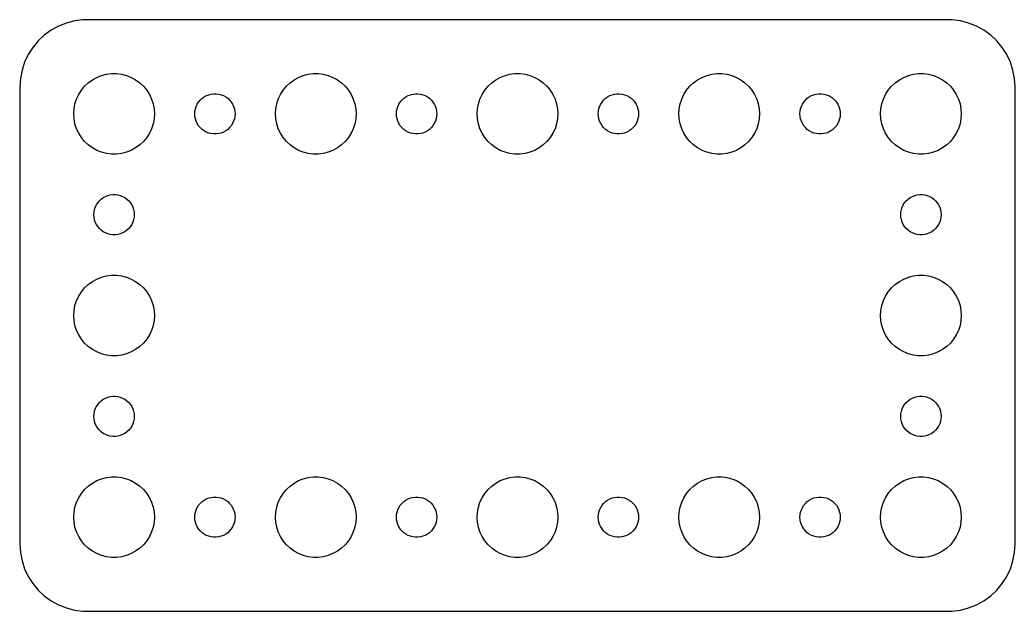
# Model space of a CAD drawing. Header units: metres. Extents: x -37 to 37, y 86 to 184.
# Drawn here: x -37 to 37, y 140 to 184 of the extents above; entities that cross this region are included whole.
import ezdxf

# ---------------------------------------------------------------- set-up
doc = ezdxf.new("R2010")
doc.units = ezdxf.units.M

msp = doc.modelspace()

# ---------------------------------------------------------------- linework, layer by layer
for p, q in [((-34.1289, 183.524), (-34.6791, 183.222)), ((-33.5451, 183.755), (-34.1289, 183.524)), ((-32.9369, 183.911), (-33.5451, 183.755)), ((-32.3139, 183.99), (-32.9369, 183.911)), ((32.3139, 183.99), (-32.3139, 183.99)), ((32.9369, 183.911), (32.3139, 183.99)), ((33.5451, 183.755), (32.9369, 183.911)), ((34.1289, 183.524), (33.5451, 183.755)), ((34.6791, 183.222), (34.1289, 183.524)), ((-35.1871, 182.853), (-35.6448, 182.423)), ((-34.6791, 183.222), (-35.1871, 182.853)), ((35.1871, 182.853), (34.6791, 183.222)), ((35.6448, 182.423), (35.1871, 182.853)), ((-35.6448, 182.423), (-36.0451, 181.939)), ((36.0451, 181.939), (35.6448, 182.423)), ((-36.3815, 181.409), (-36.6489, 180.841)), ((-36.0451, 181.939), (-36.3815, 181.409)), ((36.3815, 181.409), (36.0451, 181.939)), ((36.6489, 180.841), (36.3815, 181.409)), ((-36.6489, 180.841), (-36.8429, 180.243)), ((36.8429, 180.243), (36.6489, 180.841)), ((-36.8429, 180.243), (-36.9606, 179.627)), ((-31.2773, 179.714), (-30.927, 179.853)), ((-30.927, 179.853), (-30.5621, 179.947)), ((-30.5621, 179.947), (-30.1884, 179.994)), ((-30.1884, 179.994), (-29.8116, 179.994)), ((-29.8116, 179.994), (-29.4379, 179.947)), ((-29.4379, 179.947), (-29.0729, 179.853)), ((-29.0729, 179.853), (-28.7227, 179.714)), ((-16.2773, 179.714), (-15.927, 179.853)), ((-15.927, 179.853), (-15.5621, 179.947)), ((-15.5621, 179.947), (-15.1884, 179.994)), ((-15.1884, 179.994), (-14.8116, 179.994)), ((-14.8116, 179.994), (-14.4379, 179.947)), ((-14.4379, 179.947), (-14.0729, 179.853)), ((-14.0729, 179.853), (-13.7227, 179.714)), ((-1.27733, 179.714), (-0.92705, 179.853)), ((-0.92705, 179.853), (-0.56213, 179.947)), ((-0.56213, 179.947), (-0.18837, 179.994)), ((-0.18837, 179.994), (0.18837, 179.994)), ((0.18837, 179.994), (0.56213, 179.947)), ((0.56213, 179.947), (0.92705, 179.853)), ((0.92705, 179.853), (1.27733, 179.714)), ((13.7227, 179.714), (14.0729, 179.853)), ((14.0729, 179.853), (14.4379, 179.947)), ((14.4379, 179.947), (14.8116, 179.994)), ((14.8116, 179.994), (15.1884, 179.994)), ((15.1884, 179.994), (15.5621, 179.947)), ((15.5621, 179.947), (15.927, 179.853)), ((15.927, 179.853), (16.2773, 179.714)), ((28.7227, 179.714), (29.0729, 179.853)), ((29.0729, 179.853), (29.4379, 179.947)), ((29.4379, 179.947), (29.8116, 179.994)), ((29.8116, 179.994), (30.1884, 179.994)), ((30.1884, 179.994), (30.5621, 179.947)), ((30.5621, 179.947), (30.927, 179.853)), ((30.927, 179.853), (31.2773, 179.714)), ((36.9606, 179.627), (36.8429, 180.243)), ((-36.9606, 179.627), (-37, 179)), ((-32.1869, 179.054), (-31.9123, 179.312)), ((-31.9123, 179.312), (-31.6075, 179.533)), ((-31.6075, 179.533), (-31.2773, 179.714)), ((-28.7227, 179.714), (-28.3925, 179.533)), ((-28.3925, 179.533), (-28.0877, 179.312)), ((-28.0877, 179.312), (-27.8131, 179.054)), ((-17.1869, 179.054), (-16.9123, 179.312)), ((-16.9123, 179.312), (-16.6075, 179.533)), ((-16.6075, 179.533), (-16.2773, 179.714)), ((-13.7227, 179.714), (-13.3925, 179.533)), ((-13.3925, 179.533), (-13.0877, 179.312)), ((-13.0877, 179.312), (-12.8131, 179.054)), ((-2.1869, 179.054), (-1.91226, 179.312)), ((-1.91226, 179.312), (-1.60747, 179.533)), ((-1.60747, 179.533), (-1.27733, 179.714)), ((1.27733, 179.714), (1.60747, 179.533)), ((1.60747, 179.533), (1.91226, 179.312)), ((1.91226, 179.312), (2.1869, 179.054)), ((12.8131, 179.054), (13.0877, 179.312)), ((13.0877, 179.312), (13.3925, 179.533)), ((13.3925, 179.533), (13.7227, 179.714)), ((16.2773, 179.714), (16.6075, 179.533)), ((16.6075, 179.533), (16.9123, 179.312)), ((16.9123, 179.312), (17.1869, 179.054)), ((27.8131, 179.054), (28.0877, 179.312)), ((28.0877, 179.312), (28.3925, 179.533)), ((28.3925, 179.533), (28.7227, 179.714)), ((31.2773, 179.714), (31.6075, 179.533)), ((31.6075, 179.533), (31.9123, 179.312)), ((31.9123, 179.312), (32.1869, 179.054)), ((37, 179), (36.9606, 179.627)), ((-37, 179), (-37, 145)), ((-32.7893, 178.104), (-32.6289, 178.445)), ((-32.6289, 178.445), (-32.427, 178.763)), ((-32.427, 178.763), (-32.1869, 179.054)), ((-27.8131, 179.054), (-27.5729, 178.763)), ((-27.5729, 178.763), (-27.3711, 178.445)), ((-27.3711, 178.445), (-27.2107, 178.104)), ((-23.3037, 178.266), (-23.1387, 178.357)), ((-23.1387, 178.357), (-22.9635, 178.427)), ((-22.9635, 178.427), (-22.7811, 178.473)), ((-22.7811, 178.473), (-22.5942, 178.497)), ((-22.5942, 178.497), (-22.4058, 178.497)), ((-22.4058, 178.497), (-22.2189, 178.473)), ((-22.2189, 178.473), (-22.0365, 178.427)), ((-22.0365, 178.427), (-21.8613, 178.357)), ((-21.8613, 178.357), (-21.6963, 178.266)), ((-17.7893, 178.104), (-17.6289, 178.445)), ((-17.6289, 178.445), (-17.427, 178.763)), ((-17.427, 178.763), (-17.1869, 179.054)), ((-12.8131, 179.054), (-12.5729, 178.763)), ((-12.5729, 178.763), (-12.3711, 178.445)), ((-12.3711, 178.445), (-12.2107, 178.104)), ((-8.30373, 178.266), (-8.13866, 178.357)), ((-8.13866, 178.357), (-7.96352, 178.427)), ((-7.96352, 178.427), (-7.78107, 178.473)), ((-7.78107, 178.473), (-7.59418, 178.497)), ((-7.59418, 178.497), (-7.40581, 178.497)), ((-7.40581, 178.497), (-7.21892, 178.473)), ((-7.21892, 178.473), (-7.03647, 178.427)), ((-7.03647, 178.427), (-6.86133, 178.357)), ((-6.86133, 178.357), (-6.69626, 178.266)), ((-2.78932, 178.104), (-2.62891, 178.445)), ((-2.62891, 178.445), (-2.42705, 178.763)), ((-2.42705, 178.763), (-2.1869, 179.054)), ((2.1869, 179.054), (2.42705, 178.763)), ((2.42705, 178.763), (2.62891, 178.445)), ((2.62891, 178.445), (2.78932, 178.104)), ((6.69626, 178.266), (6.86133, 178.357)), ((6.86133, 178.357), (7.03647, 178.427)), ((7.03647, 178.427), (7.21892, 178.473)), ((7.21892, 178.473), (7.40581, 178.497)), ((7.40581, 178.497), (7.59418, 178.497)), ((7.59418, 178.497), (7.78107, 178.473)), ((7.78107, 178.473), (7.96352, 178.427)), ((7.96352, 178.427), (8.13866, 178.357)), ((8.13866, 178.357), (8.30373, 178.266)), ((12.2107, 178.104), (12.3711, 178.445)), ((12.3711, 178.445), (12.5729, 178.763)), ((12.5729, 178.763), (12.8131, 179.054)), ((17.1869, 179.054), (17.427, 178.763)), ((17.427, 178.763), (17.6289, 178.445)), ((17.6289, 178.445), (17.7893, 178.104)), ((21.6963, 178.266), (21.8613, 178.357)), ((21.8613, 178.357), (22.0365, 178.427)), ((22.0365, 178.427), (22.2189, 178.473)), ((22.2189, 178.473), (22.4058, 178.497)), ((22.4058, 178.497), (22.5942, 178.497)), ((22.5942, 178.497), (22.7811, 178.473)), ((22.7811, 178.473), (22.9635, 178.427)), ((22.9635, 178.427), (23.1387, 178.357)), ((23.1387, 178.357), (23.3037, 178.266)), ((27.2107, 178.104), (27.3711, 178.445)), ((27.3711, 178.445), (27.5729, 178.763)), ((27.5729, 178.763), (27.8131, 179.054)), ((32.1869, 179.054), (32.427, 178.763)), ((32.427, 178.763), (32.6289, 178.445)), ((32.6289, 178.445), (32.7893, 178.104)), ((37, 145), (37, 179)), ((-32.9763, 177.376), (-32.9057, 177.746)), ((-32.9057, 177.746), (-32.7893, 178.104)), ((-27.2107, 178.104), (-27.0942, 177.746)), ((-27.0942, 177.746), (-27.0237, 177.376)), ((-23.8947, 177.552), (-23.8145, 177.723)), ((-23.8145, 177.723), (-23.7135, 177.882)), ((-23.7135, 177.882), (-23.5934, 178.027)), ((-23.5934, 178.027), (-23.4561, 178.156)), ((-23.4561, 178.156), (-23.3037, 178.266)), ((-21.6963, 178.266), (-21.5439, 178.156)), ((-21.5439, 178.156), (-21.4065, 178.027)), ((-21.4065, 178.027), (-21.2865, 177.882)), ((-21.2865, 177.882), (-21.1855, 177.723)), ((-21.1855, 177.723), (-21.1053, 177.552)), ((-17.9763, 177.376), (-17.9057, 177.746)), ((-17.9057, 177.746), (-17.7893, 178.104)), ((-12.2107, 178.104), (-12.0942, 177.746)), ((-12.0942, 177.746), (-12.0237, 177.376)), ((-8.89465, 177.552), (-8.81445, 177.723)), ((-8.81445, 177.723), (-8.71352, 177.882)), ((-8.71352, 177.882), (-8.59344, 178.027)), ((-8.59344, 178.027), (-8.45613, 178.156)), ((-8.45613, 178.156), (-8.30373, 178.266)), ((-6.69626, 178.266), (-6.54385, 178.156)), ((-6.54385, 178.156), (-6.40654, 178.027)), ((-6.40654, 178.027), (-6.28647, 177.882)), ((-6.28647, 177.882), (-6.18553, 177.723)), ((-6.18553, 177.723), (-6.10533, 177.552)), ((-2.97633, 177.376), (-2.90575, 177.746)), ((-2.90575, 177.746), (-2.78932, 178.104)), ((2.78932, 178.104), (2.90575, 177.746)), ((2.90575, 177.746), (2.97633, 177.376)), ((6.10533, 177.552), (6.18553, 177.723)), ((6.18553, 177.723), (6.28647, 177.882)), ((6.28647, 177.882), (6.40654, 178.027)), ((6.40654, 178.027), (6.54385, 178.156)), ((6.54385, 178.156), (6.69626, 178.266)), ((8.30373, 178.266), (8.45613, 178.156)), ((8.45613, 178.156), (8.59344, 178.027)), ((8.59344, 178.027), (8.71352, 177.882)), ((8.71352, 177.882), (8.81445, 177.723)), ((8.81445, 177.723), (8.89465, 177.552)), ((12.0237, 177.376), (12.0942, 177.746)), ((12.0942, 177.746), (12.2107, 178.104)), ((17.7893, 178.104), (17.9057, 177.746)), ((17.9057, 177.746), (17.9763, 177.376)), ((21.1053, 177.552), (21.1855, 177.723)), ((21.1855, 177.723), (21.2865, 177.882)), ((21.2865, 177.882), (21.4065, 178.027)), ((21.4065, 178.027), (21.5439, 178.156)), ((21.5439, 178.156), (21.6963, 178.266)), ((23.3037, 178.266), (23.4561, 178.156)), ((23.4561, 178.156), (23.5934, 178.027)), ((23.5934, 178.027), (23.7135, 177.882)), ((23.7135, 177.882), (23.8145, 177.723)), ((23.8145, 177.723), (23.8947, 177.552)), ((27.0237, 177.376), (27.0942, 177.746)), ((27.0942, 177.746), (27.2107, 178.104)), ((32.7893, 178.104), (32.9057, 177.746)), ((32.9057, 177.746), (32.9763, 177.376)), ((-33, 177), (-32.9763, 177.376)), ((-32.9763, 176.624), (-33, 177)), ((-27.0237, 177.376), (-27, 177)), ((-27, 177), (-27.0237, 176.624)), ((-24, 177), (-23.9882, 177.188)), ((-23.9882, 176.812), (-24, 177)), ((-23.9882, 177.188), (-23.9529, 177.373)), ((-23.9529, 177.373), (-23.8947, 177.552)), ((-21.1053, 177.552), (-21.0471, 177.373)), ((-21.0471, 177.373), (-21.0118, 177.188)), ((-21.0118, 177.188), (-21, 177)), ((-21, 177), (-21.0118, 176.812)), ((-18, 177), (-17.9763, 177.376)), ((-17.9763, 176.624), (-18, 177)), ((-12.0237, 177.376), (-12, 177)), ((-12, 177), (-12.0237, 176.624)), ((-9, 177), (-8.98816, 177.188)), ((-8.98816, 176.812), (-9, 177)), ((-8.98816, 177.188), (-8.95287, 177.373)), ((-8.95287, 177.373), (-8.89465, 177.552)), ((-6.10533, 177.552), (-6.04712, 177.373)), ((-6.04712, 177.373), (-6.01183, 177.188)), ((-6.01183, 177.188), (-6, 177)), ((-6, 177), (-6.01183, 176.812)), ((-3, 177), (-2.97633, 177.376)), ((-2.97633, 176.624), (-3, 177)), ((2.97633, 177.376), (3, 177)), ((3, 177), (2.97633, 176.624)), ((6, 177), (6.01183, 177.188)), ((6.01183, 176.812), (6, 177)), ((6.01183, 177.188), (6.04712, 177.373)), ((6.04712, 177.373), (6.10533, 177.552)), ((8.89465, 177.552), (8.95287, 177.373)), ((8.95287, 177.373), (8.98816, 177.188)), ((8.98816, 177.188), (9, 177)), ((9, 177), (8.98816, 176.812)), ((12, 177), (12.0237, 177.376)), ((12.0237, 176.624), (12, 177)), ((17.9763, 177.376), (18, 177)), ((18, 177), (17.9763, 176.624)), ((21, 177), (21.0118, 177.188)), ((21.0118, 176.812), (21, 177)), ((21.0118, 177.188), (21.0471, 177.373)), ((21.0471, 177.373), (21.1053, 177.552)), ((23.8947, 177.552), (23.9529, 177.373)), ((23.9529, 177.373), (23.9882, 177.188)), ((23.9882, 177.188), (24, 177)), ((24, 177), (23.9882, 176.812)), ((27, 177), (27.0237, 177.376)), ((27.0237, 176.624), (27, 177)), ((32.9763, 177.376), (33, 177)), ((33, 177), (32.9763, 176.624)), ((-32.9057, 176.254), (-32.9763, 176.624)), ((-32.7893, 175.896), (-32.9057, 176.254)), ((-27.0942, 176.254), (-27.2107, 175.896)), ((-27.0237, 176.624), (-27.0942, 176.254)), ((-23.9529, 176.627), (-23.9882, 176.812)), ((-23.8947, 176.448), (-23.9529, 176.627)), ((-23.8145, 176.277), (-23.8947, 176.448)), ((-23.7135, 176.118), (-23.8145, 176.277)), ((-21.1855, 176.277), (-21.2865, 176.118)), ((-21.1053, 176.448), (-21.1855, 176.277)), ((-21.0471, 176.627), (-21.1053, 176.448)), ((-21.0118, 176.812), (-21.0471, 176.627)), ((-17.9057, 176.254), (-17.9763, 176.624)), ((-17.7893, 175.896), (-17.9057, 176.254)), ((-12.0942, 176.254), (-12.2107, 175.896)), ((-12.0237, 176.624), (-12.0942, 176.254)), ((-8.95287, 176.627), (-8.98816, 176.812)), ((-8.89465, 176.448), (-8.95287, 176.627)), ((-8.81445, 176.277), (-8.89465, 176.448)), ((-8.71352, 176.118), (-8.81445, 176.277)), ((-6.18553, 176.277), (-6.28647, 176.118)), ((-6.10533, 176.448), (-6.18553, 176.277)), ((-6.04712, 176.627), (-6.10533, 176.448)), ((-6.01183, 176.812), (-6.04712, 176.627)), ((-2.90575, 176.254), (-2.97633, 176.624)), ((-2.78932, 175.896), (-2.90575, 176.254)), ((2.90575, 176.254), (2.78932, 175.896)), ((2.97633, 176.624), (2.90575, 176.254)), ((6.04712, 176.627), (6.01183, 176.812)), ((6.10533, 176.448), (6.04712, 176.627)), ((6.18553, 176.277), (6.10533, 176.448)), ((6.28647, 176.118), (6.18553, 176.277)), ((8.81445, 176.277), (8.71352, 176.118)), ((8.89465, 176.448), (8.81445, 176.277)), ((8.95287, 176.627), (8.89465, 176.448)), ((8.98816, 176.812), (8.95287, 176.627)), ((12.0942, 176.254), (12.0237, 176.624)), ((12.2107, 175.896), (12.0942, 176.254)), ((17.9057, 176.254), (17.7893, 175.896)), ((17.9763, 176.624), (17.9057, 176.254)), ((21.0471, 176.627), (21.0118, 176.812)), ((21.1053, 176.448), (21.0471, 176.627)), ((21.1855, 176.277), (21.1053, 176.448)), ((21.2865, 176.118), (21.1855, 176.277)), ((23.8145, 176.277), (23.7135, 176.118)), ((23.8947, 176.448), (23.8145, 176.277)), ((23.9529, 176.627), (23.8947, 176.448)), ((23.9882, 176.812), (23.9529, 176.627)), ((27.0942, 176.254), (27.0237, 176.624)), ((27.2107, 175.896), (27.0942, 176.254)), ((32.9057, 176.254), (32.7893, 175.896)), ((32.9763, 176.624), (32.9057, 176.254)), ((-32.6289, 175.555), (-32.7893, 175.896)), ((-32.427, 175.237), (-32.6289, 175.555)), ((-27.3711, 175.555), (-27.5729, 175.237)), ((-27.2107, 175.896), (-27.3711, 175.555)), ((-23.5934, 175.973), (-23.7135, 176.118)), ((-23.4561, 175.844), (-23.5934, 175.973)), ((-23.3037, 175.734), (-23.4561, 175.844)), ((-23.1387, 175.643), (-23.3037, 175.734)), ((-22.9635, 175.573), (-23.1387, 175.643)), ((-22.7811, 175.527), (-22.9635, 175.573)), ((-22.5942, 175.503), (-22.7811, 175.527)), ((-22.4058, 175.503), (-22.5942, 175.503)), ((-22.2189, 175.527), (-22.4058, 175.503)), ((-22.0365, 175.573), (-22.2189, 175.527)), ((-21.8613, 175.643), (-22.0365, 175.573)), ((-21.6963, 175.734), (-21.8613, 175.643)), ((-21.5439, 175.844), (-21.6963, 175.734)), ((-21.4065, 175.973), (-21.5439, 175.844)), ((-21.2865, 176.118), (-21.4065, 175.973)), ((-17.6289, 175.555), (-17.7893, 175.896)), ((-17.427, 175.237), (-17.6289, 175.555)), ((-12.3711, 175.555), (-12.5729, 175.237)), ((-12.2107, 175.896), (-12.3711, 175.555)), ((-8.59344, 175.973), (-8.71352, 176.118)), ((-8.45613, 175.844), (-8.59344, 175.973)), ((-8.30373, 175.734), (-8.45613, 175.844)), ((-8.13866, 175.643), (-8.30373, 175.734)), ((-7.96352, 175.573), (-8.13866, 175.643)), ((-7.78107, 175.527), (-7.96352, 175.573)), ((-7.59418, 175.503), (-7.78107, 175.527)), ((-7.40581, 175.503), (-7.59418, 175.503)), ((-7.21892, 175.527), (-7.40581, 175.503)), ((-7.03647, 175.573), (-7.21892, 175.527)), ((-6.86133, 175.643), (-7.03647, 175.573)), ((-6.69626, 175.734), (-6.86133, 175.643)), ((-6.54385, 175.844), (-6.69626, 175.734)), ((-6.40654, 175.973), (-6.54385, 175.844)), ((-6.28647, 176.118), (-6.40654, 175.973)), ((-2.62891, 175.555), (-2.78932, 175.896)), ((-2.42705, 175.237), (-2.62891, 175.555)), ((2.62891, 175.555), (2.42705, 175.237)), ((2.78932, 175.896), (2.62891, 175.555)), ((6.40654, 175.973), (6.28647, 176.118)), ((6.54385, 175.844), (6.40654, 175.973)), ((6.69626, 175.734), (6.54385, 175.844)), ((6.86133, 175.643), (6.69626, 175.734)), ((7.03647, 175.573), (6.86133, 175.643)), ((7.21892, 175.527), (7.03647, 175.573)), ((7.40581, 175.503), (7.21892, 175.527)), ((7.59418, 175.503), (7.40581, 175.503)), ((7.78107, 175.527), (7.59418, 175.503)), ((7.96352, 175.573), (7.78107, 175.527)), ((8.13866, 175.643), (7.96352, 175.573)), ((8.30373, 175.734), (8.13866, 175.643)), ((8.45613, 175.844), (8.30373, 175.734)), ((8.59344, 175.973), (8.45613, 175.844)), ((8.71352, 176.118), (8.59344, 175.973)), ((12.3711, 175.555), (12.2107, 175.896)), ((12.5729, 175.237), (12.3711, 175.555)), ((17.6289, 175.555), (17.427, 175.237)), ((17.7893, 175.896), (17.6289, 175.555)), ((21.4065, 175.973), (21.2865, 176.118)), ((21.5439, 175.844), (21.4065, 175.973)), ((21.6963, 175.734), (21.5439, 175.844)), ((21.8613, 175.643), (21.6963, 175.734)), ((22.0365, 175.573), (21.8613, 175.643)), ((22.2189, 175.527), (22.0365, 175.573)), ((22.4058, 175.503), (22.2189, 175.527)), ((22.5942, 175.503), (22.4058, 175.503)), ((22.7811, 175.527), (22.5942, 175.503)), ((22.9635, 175.573), (22.7811, 175.527)), ((23.1387, 175.643), (22.9635, 175.573)), ((23.3037, 175.734), (23.1387, 175.643)), ((23.4561, 175.844), (23.3037, 175.734)), ((23.5934, 175.973), (23.4561, 175.844)), ((23.7135, 176.118), (23.5934, 175.973)), ((27.3711, 175.555), (27.2107, 175.896)), ((27.5729, 175.237), (27.3711, 175.555)), ((32.6289, 175.555), (32.427, 175.237)), ((32.7893, 175.896), (32.6289, 175.555)), ((-32.1869, 174.946), (-32.427, 175.237)), ((-31.9123, 174.688), (-32.1869, 174.946)), ((-31.6075, 174.467), (-31.9123, 174.688)), ((-28.0877, 174.688), (-28.3925, 174.467)), ((-27.8131, 174.946), (-28.0877, 174.688)), ((-27.5729, 175.237), (-27.8131, 174.946)), ((-17.1869, 174.946), (-17.427, 175.237)), ((-16.9123, 174.688), (-17.1869, 174.946)), ((-16.6075, 174.467), (-16.9123, 174.688)), ((-13.0877, 174.688), (-13.3925, 174.467)), ((-12.8131, 174.946), (-13.0877, 174.688)), ((-12.5729, 175.237), (-12.8131, 174.946)), ((-2.1869, 174.946), (-2.42705, 175.237)), ((-1.91226, 174.688), (-2.1869, 174.946)), ((-1.60747, 174.467), (-1.91226, 174.688)), ((1.91226, 174.688), (1.60747, 174.467)), ((2.1869, 174.946), (1.91226, 174.688)), ((2.42705, 175.237), (2.1869, 174.946)), ((12.8131, 174.946), (12.5729, 175.237)), ((13.0877, 174.688), (12.8131, 174.946)), ((13.3925, 174.467), (13.0877, 174.688)), ((16.9123, 174.688), (16.6075, 174.467)), ((17.1869, 174.946), (16.9123, 174.688)), ((17.427, 175.237), (17.1869, 174.946)), ((27.8131, 174.946), (27.5729, 175.237)), ((28.0877, 174.688), (27.8131, 174.946)), ((28.3925, 174.467), (28.0877, 174.688)), ((31.9123, 174.688), (31.6075, 174.467)), ((32.1869, 174.946), (31.9123, 174.688)), ((32.427, 175.237), (32.1869, 174.946)), ((-31.2773, 174.286), (-31.6075, 174.467)), ((-30.927, 174.147), (-31.2773, 174.286)), ((-30.5621, 174.053), (-30.927, 174.147)), ((-30.1884, 174.006), (-30.5621, 174.053)), ((-29.8116, 174.006), (-30.1884, 174.006)), ((-29.4379, 174.053), (-29.8116, 174.006)), ((-29.0729, 174.147), (-29.4379, 174.053)), ((-28.7227, 174.286), (-29.0729, 174.147)), ((-28.3925, 174.467), (-28.7227, 174.286)), ((-16.2773, 174.286), (-16.6075, 174.467)), ((-15.927, 174.147), (-16.2773, 174.286)), ((-15.5621, 174.053), (-15.927, 174.147)), ((-15.1884, 174.006), (-15.5621, 174.053)), ((-14.8116, 174.006), (-15.1884, 174.006)), ((-14.4379, 174.053), (-14.8116, 174.006)), ((-14.0729, 174.147), (-14.4379, 174.053)), ((-13.7227, 174.286), (-14.0729, 174.147)), ((-13.3925, 174.467), (-13.7227, 174.286)), ((-1.27733, 174.286), (-1.60747, 174.467)), ((-0.92705, 174.147), (-1.27733, 174.286)), ((-0.56213, 174.053), (-0.92705, 174.147)), ((-0.18837, 174.006), (-0.56213, 174.053)), ((0.18837, 174.006), (-0.18837, 174.006)), ((0.56213, 174.053), (0.18837, 174.006)), ((0.92705, 174.147), (0.56213, 174.053)), ((1.27733, 174.286), (0.92705, 174.147)), ((1.60747, 174.467), (1.27733, 174.286)), ((13.7227, 174.286), (13.3925, 174.467)), ((14.0729, 174.147), (13.7227, 174.286)), ((14.4379, 174.053), (14.0729, 174.147)), ((14.8116, 174.006), (14.4379, 174.053)), ((15.1884, 174.006), (14.8116, 174.006)), ((15.5621, 174.053), (15.1884, 174.006)), ((15.927, 174.147), (15.5621, 174.053)), ((16.2773, 174.286), (15.927, 174.147)), ((16.6075, 174.467), (16.2773, 174.286)), ((28.7227, 174.286), (28.3925, 174.467)), ((29.0729, 174.147), (28.7227, 174.286)), ((29.4379, 174.053), (29.0729, 174.147)), ((29.8116, 174.006), (29.4379, 174.053)), ((30.1884, 174.006), (29.8116, 174.006)), ((30.5621, 174.053), (30.1884, 174.006)), ((30.927, 174.147), (30.5621, 174.053)), ((31.2773, 174.286), (30.927, 174.147)), ((31.6075, 174.467), (31.2773, 174.286)), ((-30.4635, 170.927), (-30.2811, 170.973)), ((-30.2811, 170.973), (-30.0942, 170.997)), ((-30.0942, 170.997), (-29.9058, 170.997)), ((-29.9058, 170.997), (-29.7189, 170.973)), ((-29.7189, 170.973), (-29.5365, 170.927)), ((29.5365, 170.927), (29.7189, 170.973)), ((29.7189, 170.973), (29.9058, 170.997)), ((29.9058, 170.997), (30.0942, 170.997)), ((30.0942, 170.997), (30.2811, 170.973)), ((30.2811, 170.973), (30.4635, 170.927)), ((-31.3947, 170.052), (-31.3145, 170.223)), ((-31.3145, 170.223), (-31.2135, 170.382)), ((-31.2135, 170.382), (-31.0934, 170.527)), ((-31.0934, 170.527), (-30.9561, 170.656)), ((-30.9561, 170.656), (-30.8037, 170.766)), ((-30.8037, 170.766), (-30.6387, 170.857)), ((-30.6387, 170.857), (-30.4635, 170.927)), ((-29.5365, 170.927), (-29.3613, 170.857)), ((-29.3613, 170.857), (-29.1963, 170.766)), ((-29.1963, 170.766), (-29.0439, 170.656)), ((-29.0439, 170.656), (-28.9065, 170.527)), ((-28.9065, 170.527), (-28.7865, 170.382)), ((-28.7865, 170.382), (-28.6855, 170.223)), ((-28.6855, 170.223), (-28.6053, 170.052)), ((28.6053, 170.052), (28.6855, 170.223)), ((28.6855, 170.223), (28.7865, 170.382)), ((28.7865, 170.382), (28.9065, 170.527)), ((28.9065, 170.527), (29.0439, 170.656)), ((29.0439, 170.656), (29.1963, 170.766)), ((29.1963, 170.766), (29.3613, 170.857)), ((29.3613, 170.857), (29.5365, 170.927)), ((30.4635, 170.927), (30.6387, 170.857)), ((30.6387, 170.857), (30.8037, 170.766)), ((30.8037, 170.766), (30.9561, 170.656)), ((30.9561, 170.656), (31.0934, 170.527)), ((31.0934, 170.527), (31.2135, 170.382)), ((31.2135, 170.382), (31.3145, 170.223)), ((31.3145, 170.223), (31.3947, 170.052)), ((-31.5, 169.5), (-31.4882, 169.688)), ((-31.4882, 169.312), (-31.5, 169.5)), ((-31.4882, 169.688), (-31.4529, 169.873)), ((-31.4529, 169.873), (-31.3947, 170.052)), ((-28.6053, 170.052), (-28.5471, 169.873)), ((-28.5471, 169.873), (-28.5118, 169.688)), ((-28.5118, 169.688), (-28.5, 169.5)), ((-28.5, 169.5), (-28.5118, 169.312)), ((28.5, 169.5), (28.5118, 169.688)), ((28.5118, 169.312), (28.5, 169.5)), ((28.5118, 169.688), (28.5471, 169.873)), ((28.5471, 169.873), (28.6053, 170.052)), ((31.3947, 170.052), (31.4529, 169.873)), ((31.4529, 169.873), (31.4882, 169.688)), ((31.4882, 169.688), (31.5, 169.5)), ((31.5, 169.5), (31.4882, 169.312)), ((-31.4529, 169.127), (-31.4882, 169.312)), ((-31.3947, 168.948), (-31.4529, 169.127)), ((-31.3145, 168.777), (-31.3947, 168.948)), ((-31.2135, 168.618), (-31.3145, 168.777)), ((-28.6855, 168.777), (-28.7865, 168.618)), ((-28.6053, 168.948), (-28.6855, 168.777)), ((-28.5471, 169.127), (-28.6053, 168.948)), ((-28.5118, 169.312), (-28.5471, 169.127)), ((28.5471, 169.127), (28.5118, 169.312)), ((28.6053, 168.948), (28.5471, 169.127)), ((28.6855, 168.777), (28.6053, 168.948)), ((28.7865, 168.618), (28.6855, 168.777)), ((31.3145, 168.777), (31.2135, 168.618)), ((31.3947, 168.948), (31.3145, 168.777)), ((31.4529, 169.127), (31.3947, 168.948)), ((31.4882, 169.312), (31.4529, 169.127)), ((-31.0934, 168.473), (-31.2135, 168.618)), ((-30.9561, 168.344), (-31.0934, 168.473)), ((-30.8037, 168.234), (-30.9561, 168.344)), ((-30.6387, 168.143), (-30.8037, 168.234)), ((-30.4635, 168.073), (-30.6387, 168.143)), ((-30.2811, 168.027), (-30.4635, 168.073)), ((-30.0942, 168.003), (-30.2811, 168.027)), ((-29.9058, 168.003), (-30.0942, 168.003)), ((-29.7189, 168.027), (-29.9058, 168.003)), ((-29.5365, 168.073), (-29.7189, 168.027)), ((-29.3613, 168.143), (-29.5365, 168.073)), ((-29.1963, 168.234), (-29.3613, 168.143)), ((-29.0439, 168.344), (-29.1963, 168.234)), ((-28.9065, 168.473), (-29.0439, 168.344)), ((-28.7865, 168.618), (-28.9065, 168.473)), ((28.9065, 168.473), (28.7865, 168.618)), ((29.0439, 168.344), (28.9065, 168.473)), ((29.1963, 168.234), (29.0439, 168.344)), ((29.3613, 168.143), (29.1963, 168.234)), ((29.5365, 168.073), (29.3613, 168.143)), ((29.7189, 168.027), (29.5365, 168.073)), ((29.9058, 168.003), (29.7189, 168.027)), ((30.0942, 168.003), (29.9058, 168.003)), ((30.2811, 168.027), (30.0942, 168.003)), ((30.4635, 168.073), (30.2811, 168.027)), ((30.6387, 168.143), (30.4635, 168.073)), ((30.8037, 168.234), (30.6387, 168.143)), ((30.9561, 168.344), (30.8037, 168.234)), ((31.0934, 168.473), (30.9561, 168.344)), ((31.2135, 168.618), (31.0934, 168.473)), ((-32.1869, 164.054), (-31.9123, 164.312)), ((-31.9123, 164.312), (-31.6075, 164.533)), ((-31.6075, 164.533), (-31.2773, 164.714)), ((-31.2773, 164.714), (-30.927, 164.853)), ((-30.927, 164.853), (-30.5621, 164.947)), ((-30.5621, 164.947), (-30.1884, 164.994)), ((-30.1884, 164.994), (-29.8116, 164.994)), ((-29.8116, 164.994), (-29.4379, 164.947)), ((-29.4379, 164.947), (-29.0729, 164.853)), ((-29.0729, 164.853), (-28.7227, 164.714)), ((-28.7227, 164.714), (-28.3925, 164.533)), ((-28.3925, 164.533), (-28.0877, 164.312)), ((-28.0877, 164.312), (-27.8131, 164.054)), ((27.8131, 164.054), (28.0877, 164.312)), ((28.0877, 164.312), (28.3925, 164.533)), ((28.3925, 164.533), (28.7227, 164.714)), ((28.7227, 164.714), (29.0729, 164.853)), ((29.0729, 164.853), (29.4379, 164.947)), ((29.4379, 164.947), (29.8116, 164.994)), ((29.8116, 164.994), (30.1884, 164.994)), ((30.1884, 164.994), (30.5621, 164.947)), ((30.5621, 164.947), (30.927, 164.853)), ((30.927, 164.853), (31.2773, 164.714)), ((31.2773, 164.714), (31.6075, 164.533)), ((31.6075, 164.533), (31.9123, 164.312)), ((31.9123, 164.312), (32.1869, 164.054)), ((-32.6289, 163.445), (-32.427, 163.763)), ((-32.427, 163.763), (-32.1869, 164.054)), ((-27.8131, 164.054), (-27.5729, 163.763)), ((-27.5729, 163.763), (-27.3711, 163.445)), ((27.3711, 163.445), (27.5729, 163.763)), ((27.5729, 163.763), (27.8131, 164.054)), ((32.1869, 164.054), (32.427, 163.763)), ((32.427, 163.763), (32.6289, 163.445)), ((-32.9057, 162.746), (-32.7893, 163.104)), ((-32.7893, 163.104), (-32.6289, 163.445)), ((-27.3711, 163.445), (-27.2107, 163.104)), ((-27.2107, 163.104), (-27.0942, 162.746)), ((27.0942, 162.746), (27.2107, 163.104)), ((27.2107, 163.104), (27.3711, 163.445)), ((32.6289, 163.445), (32.7893, 163.104)), ((32.7893, 163.104), (32.9057, 162.746)), ((-33, 162), (-32.9763, 162.376)), ((-32.9763, 162.376), (-32.9057, 162.746)), ((-27.0942, 162.746), (-27.0237, 162.376)), ((-27.0237, 162.376), (-27, 162)), ((27, 162), (27.0237, 162.376)), ((27.0237, 162.376), (27.0942, 162.746)), ((32.9057, 162.746), (32.9763, 162.376)), ((32.9763, 162.376), (33, 162)), ((-32.9763, 161.624), (-33, 162)), ((-32.9057, 161.254), (-32.9763, 161.624)), ((-27.0237, 161.624), (-27.0942, 161.254)), ((-27, 162), (-27.0237, 161.624)), ((27.0237, 161.624), (27, 162)), ((27.0942, 161.254), (27.0237, 161.624)), ((32.9763, 161.624), (32.9057, 161.254)), ((33, 162), (32.9763, 161.624)), ((-32.7893, 160.896), (-32.9057, 161.254)), ((-32.6289, 160.555), (-32.7893, 160.896)), ((-27.2107, 160.896), (-27.3711, 160.555)), ((-27.0942, 161.254), (-27.2107, 160.896)), ((27.2107, 160.896), (27.0942, 161.254)), ((27.3711, 160.555), (27.2107, 160.896)), ((32.7893, 160.896), (32.6289, 160.555)), ((32.9057, 161.254), (32.7893, 160.896)), ((-32.427, 160.237), (-32.6289, 160.555)), ((-32.1869, 159.946), (-32.427, 160.237)), ((-31.9123, 159.688), (-32.1869, 159.946)), ((-27.8131, 159.946), (-28.0877, 159.688)), ((-27.5729, 160.237), (-27.8131, 159.946)), ((-27.3711, 160.555), (-27.5729, 160.237)), ((27.5729, 160.237), (27.3711, 160.555)), ((27.8131, 159.946), (27.5729, 160.237)), ((28.0877, 159.688), (27.8131, 159.946)), ((32.1869, 159.946), (31.9123, 159.688)), ((32.427, 160.237), (32.1869, 159.946)), ((32.6289, 160.555), (32.427, 160.237)), ((-31.6075, 159.467), (-31.9123, 159.688)), ((-31.2773, 159.286), (-31.6075, 159.467)), ((-30.927, 159.147), (-31.2773, 159.286)), ((-30.5621, 159.053), (-30.927, 159.147)), ((-29.0729, 159.147), (-29.4379, 159.053)), ((-28.7227, 159.286), (-29.0729, 159.147)), ((-28.3925, 159.467), (-28.7227, 159.286)), ((-28.0877, 159.688), (-28.3925, 159.467)), ((28.3925, 159.467), (28.0877, 159.688)), ((28.7227, 159.286), (28.3925, 159.467)), ((29.0729, 159.147), (28.7227, 159.286)), ((29.4379, 159.053), (29.0729, 159.147)), ((30.927, 159.147), (30.5621, 159.053)), ((31.2773, 159.286), (30.927, 159.147)), ((31.6075, 159.467), (31.2773, 159.286)), ((31.9123, 159.688), (31.6075, 159.467)), ((-30.1884, 159.006), (-30.5621, 159.053)), ((-29.8116, 159.006), (-30.1884, 159.006)), ((-29.4379, 159.053), (-29.8116, 159.006)), ((29.8116, 159.006), (29.4379, 159.053)), ((30.1884, 159.006), (29.8116, 159.006)), ((30.5621, 159.053), (30.1884, 159.006)), ((-31.2135, 155.382), (-31.0934, 155.527)), ((-31.0934, 155.527), (-30.9561, 155.656)), ((-30.9561, 155.656), (-30.8037, 155.766)), ((-30.8037, 155.766), (-30.6387, 155.857)), ((-30.6387, 155.857), (-30.4635, 155.927)), ((-30.4635, 155.927), (-30.2811, 155.973)), ((-30.2811, 155.973), (-30.0942, 155.997)), ((-30.0942, 155.997), (-29.9058, 155.997)), ((-29.9058, 155.997), (-29.7189, 155.973)), ((-29.7189, 155.973), (-29.5365, 155.927)), ((-29.5365, 155.927), (-29.3613, 155.857)), ((-29.3613, 155.857), (-29.1963, 155.766)), ((-29.1963, 155.766), (-29.0439, 155.656)), ((-29.0439, 155.656), (-28.9065, 155.527)), ((-28.9065, 155.527), (-28.7865, 155.382)), ((28.7865, 155.382), (28.9065, 155.527)), ((28.9065, 155.527), (29.0439, 155.656)), ((29.0439, 155.656), (29.1963, 155.766)), ((29.1963, 155.766), (29.3613, 155.857)), ((29.3613, 155.857), (29.5365, 155.927)), ((29.5365, 155.927), (29.7189, 155.973)), ((29.7189, 155.973), (29.9058, 155.997)), ((29.9058, 155.997), (30.0942, 155.997)), ((30.0942, 155.997), (30.2811, 155.973)), ((30.2811, 155.973), (30.4635, 155.927)), ((30.4635, 155.927), (30.6387, 155.857)), ((30.6387, 155.857), (30.8037, 155.766)), ((30.8037, 155.766), (30.9561, 155.656)), ((30.9561, 155.656), (31.0934, 155.527)), ((31.0934, 155.527), (31.2135, 155.382)), ((-31.5, 154.5), (-31.4882, 154.688)), ((-31.4882, 154.688), (-31.4529, 154.873)), ((-31.4529, 154.873), (-31.3947, 155.052)), ((-31.3947, 155.052), (-31.3145, 155.223)), ((-31.3145, 155.223), (-31.2135, 155.382)), ((-28.7865, 155.382), (-28.6855, 155.223)), ((-28.6855, 155.223), (-28.6053, 155.052)), ((-28.6053, 155.052), (-28.5471, 154.873)), ((-28.5471, 154.873), (-28.5118, 154.688)), ((-28.5118, 154.688), (-28.5, 154.5)), ((28.5, 154.5), (28.5118, 154.688)), ((28.5118, 154.688), (28.5471, 154.873)), ((28.5471, 154.873), (28.6053, 155.052)), ((28.6053, 155.052), (28.6855, 155.223)), ((28.6855, 155.223), (28.7865, 155.382)), ((31.2135, 155.382), (31.3145, 155.223)), ((31.3145, 155.223), (31.3947, 155.052)), ((31.3947, 155.052), (31.4529, 154.873)), ((31.4529, 154.873), (31.4882, 154.688)), ((31.4882, 154.688), (31.5, 154.5)), ((-31.4882, 154.312), (-31.5, 154.5)), ((-31.4529, 154.127), (-31.4882, 154.312)), ((-31.3947, 153.948), (-31.4529, 154.127)), ((-31.3145, 153.777), (-31.3947, 153.948)), ((-28.6053, 153.948), (-28.6855, 153.777)), ((-28.5471, 154.127), (-28.6053, 153.948)), ((-28.5118, 154.312), (-28.5471, 154.127)), ((-28.5, 154.5), (-28.5118, 154.312)), ((28.5118, 154.312), (28.5, 154.5)), ((28.5471, 154.127), (28.5118, 154.312)), ((28.6053, 153.948), (28.5471, 154.127)), ((28.6855, 153.777), (28.6053, 153.948)), ((31.3947, 153.948), (31.3145, 153.777)), ((31.4529, 154.127), (31.3947, 153.948)), ((31.4882, 154.312), (31.4529, 154.127)), ((31.5, 154.5), (31.4882, 154.312)), ((-31.2135, 153.618), (-31.3145, 153.777)), ((-31.0934, 153.473), (-31.2135, 153.618)), ((-30.9561, 153.344), (-31.0934, 153.473)), ((-30.8037, 153.234), (-30.9561, 153.344)), ((-30.6387, 153.143), (-30.8037, 153.234)), ((-29.1963, 153.234), (-29.3613, 153.143)), ((-29.0439, 153.344), (-29.1963, 153.234)), ((-28.9065, 153.473), (-29.0439, 153.344)), ((-28.7865, 153.618), (-28.9065, 153.473)), ((-28.6855, 153.777), (-28.7865, 153.618)), ((28.7865, 153.618), (28.6855, 153.777)), ((28.9065, 153.473), (28.7865, 153.618)), ((29.0439, 153.344), (28.9065, 153.473)), ((29.1963, 153.234), (29.0439, 153.344)), ((29.3613, 153.143), (29.1963, 153.234)), ((30.8037, 153.234), (30.6387, 153.143)), ((30.9561, 153.344), (30.8037, 153.234)), ((31.0934, 153.473), (30.9561, 153.344)), ((31.2135, 153.618), (31.0934, 153.473)), ((31.3145, 153.777), (31.2135, 153.618)), ((-30.4635, 153.073), (-30.6387, 153.143)), ((-30.2811, 153.027), (-30.4635, 153.073)), ((-30.0942, 153.003), (-30.2811, 153.027)), ((-29.9058, 153.003), (-30.0942, 153.003)), ((-29.7189, 153.027), (-29.9058, 153.003)), ((-29.5365, 153.073), (-29.7189, 153.027)), ((-29.3613, 153.143), (-29.5365, 153.073)), ((29.5365, 153.073), (29.3613, 153.143)), ((29.7189, 153.027), (29.5365, 153.073)), ((29.9058, 153.003), (29.7189, 153.027)), ((30.0942, 153.003), (29.9058, 153.003)), ((30.2811, 153.027), (30.0942, 153.003)), ((30.4635, 153.073), (30.2811, 153.027)), ((30.6387, 153.143), (30.4635, 153.073)), ((-31.9123, 149.312), (-31.6075, 149.533)), ((-31.6075, 149.533), (-31.2773, 149.714)), ((-31.2773, 149.714), (-30.927, 149.853)), ((-30.927, 149.853), (-30.5621, 149.947)), ((-30.5621, 149.947), (-30.1884, 149.994)), ((-30.1884, 149.994), (-29.8116, 149.994)), ((-29.8116, 149.994), (-29.4379, 149.947)), ((-29.4379, 149.947), (-29.0729, 149.853)), ((-29.0729, 149.853), (-28.7227, 149.714)), ((-28.7227, 149.714), (-28.3925, 149.533)), ((-28.3925, 149.533), (-28.0877, 149.312)), ((-16.9123, 149.312), (-16.6075, 149.533)), ((-16.6075, 149.533), (-16.2773, 149.714)), ((-16.2773, 149.714), (-15.927, 149.853)), ((-15.927, 149.853), (-15.5621, 149.947)), ((-15.5621, 149.947), (-15.1884, 149.994)), ((-15.1884, 149.994), (-14.8116, 149.994)), ((-14.8116, 149.994), (-14.4379, 149.947)), ((-14.4379, 149.947), (-14.0729, 149.853)), ((-14.0729, 149.853), (-13.7227, 149.714)), ((-13.7227, 149.714), (-13.3925, 149.533)), ((-13.3925, 149.533), (-13.0877, 149.312)), ((-1.91226, 149.312), (-1.60747, 149.533)), ((-1.60747, 149.533), (-1.27733, 149.714)), ((-1.27733, 149.714), (-0.92705, 149.853)), ((-0.92705, 149.853), (-0.56213, 149.947)), ((-0.56213, 149.947), (-0.18837, 149.994)), ((-0.18837, 149.994), (0.18837, 149.994)), ((0.18837, 149.994), (0.56213, 149.947)), ((0.56213, 149.947), (0.92705, 149.853)), ((0.92705, 149.853), (1.27733, 149.714)), ((1.27733, 149.714), (1.60747, 149.533)), ((1.60747, 149.533), (1.91226, 149.312)), ((13.0877, 149.312), (13.3925, 149.533)), ((13.3925, 149.533), (13.7227, 149.714)), ((13.7227, 149.714), (14.0729, 149.853)), ((14.0729, 149.853), (14.4379, 149.947)), ((14.4379, 149.947), (14.8116, 149.994)), ((14.8116, 149.994), (15.1884, 149.994)), ((15.1884, 149.994), (15.5621, 149.947)), ((15.5621, 149.947), (15.927, 149.853)), ((15.927, 149.853), (16.2773, 149.714)), ((16.2773, 149.714), (16.6075, 149.533)), ((16.6075, 149.533), (16.9123, 149.312)), ((28.0877, 149.312), (28.3925, 149.533)), ((28.3925, 149.533), (28.7227, 149.714)), ((28.7227, 149.714), (29.0729, 149.853)), ((29.0729, 149.853), (29.4379, 149.947)), ((29.4379, 149.947), (29.8116, 149.994)), ((29.8116, 149.994), (30.1884, 149.994)), ((30.1884, 149.994), (30.5621, 149.947)), ((30.5621, 149.947), (30.927, 149.853)), ((30.927, 149.853), (31.2773, 149.714)), ((31.2773, 149.714), (31.6075, 149.533)), ((31.6075, 149.533), (31.9123, 149.312)), ((-32.6289, 148.445), (-32.427, 148.763)), ((-32.427, 148.763), (-32.1869, 149.054)), ((-32.1869, 149.054), (-31.9123, 149.312)), ((-28.0877, 149.312), (-27.8131, 149.054)), ((-27.8131, 149.054), (-27.5729, 148.763)), ((-27.5729, 148.763), (-27.3711, 148.445)), ((-17.6289, 148.445), (-17.427, 148.763)), ((-17.427, 148.763), (-17.1869, 149.054)), ((-17.1869, 149.054), (-16.9123, 149.312)), ((-13.0877, 149.312), (-12.8131, 149.054)), ((-12.8131, 149.054), (-12.5729, 148.763)), ((-12.5729, 148.763), (-12.3711, 148.445)), ((-2.62891, 148.445), (-2.42705, 148.763)), ((-2.42705, 148.763), (-2.1869, 149.054)), ((-2.1869, 149.054), (-1.91226, 149.312)), ((1.91226, 149.312), (2.1869, 149.054)), ((2.1869, 149.054), (2.42705, 148.763)), ((2.42705, 148.763), (2.62891, 148.445)), ((12.3711, 148.445), (12.5729, 148.763)), ((12.5729, 148.763), (12.8131, 149.054)), ((12.8131, 149.054), (13.0877, 149.312)), ((16.9123, 149.312), (17.1869, 149.054)), ((17.1869, 149.054), (17.427, 148.763)), ((17.427, 148.763), (17.6289, 148.445)), ((27.3711, 148.445), (27.5729, 148.763)), ((27.5729, 148.763), (27.8131, 149.054)), ((27.8131, 149.054), (28.0877, 149.312)), ((31.9123, 149.312), (32.1869, 149.054)), ((32.1869, 149.054), (32.427, 148.763)), ((32.427, 148.763), (32.6289, 148.445)), ((-32.9057, 147.746), (-32.7893, 148.104)), ((-32.7893, 148.104), (-32.6289, 148.445)), ((-27.3711, 148.445), (-27.2107, 148.104)), ((-27.2107, 148.104), (-27.0942, 147.746)), ((-23.7135, 147.882), (-23.5934, 148.027)), ((-23.5934, 148.027), (-23.4561, 148.156)), ((-23.4561, 148.156), (-23.3037, 148.266)), ((-23.3037, 148.266), (-23.1387, 148.357)), ((-23.1387, 148.357), (-22.9635, 148.427)), ((-22.9635, 148.427), (-22.7811, 148.473)), ((-22.7811, 148.473), (-22.5942, 148.497)), ((-22.5942, 148.497), (-22.4058, 148.497)), ((-22.4058, 148.497), (-22.2189, 148.473)), ((-22.2189, 148.473), (-22.0365, 148.427)), ((-22.0365, 148.427), (-21.8613, 148.357)), ((-21.8613, 148.357), (-21.6963, 148.266)), ((-21.6963, 148.266), (-21.5439, 148.156)), ((-21.5439, 148.156), (-21.4065, 148.027)), ((-21.4065, 148.027), (-21.2865, 147.882)), ((-17.9057, 147.746), (-17.7893, 148.104)), ((-17.7893, 148.104), (-17.6289, 148.445)), ((-12.3711, 148.445), (-12.2107, 148.104)), ((-12.2107, 148.104), (-12.0942, 147.746)), ((-8.71352, 147.882), (-8.59344, 148.027)), ((-8.59344, 148.027), (-8.45613, 148.156)), ((-8.45613, 148.156), (-8.30373, 148.266)), ((-8.30373, 148.266), (-8.13866, 148.357)), ((-8.13866, 148.357), (-7.96352, 148.427)), ((-7.96352, 148.427), (-7.78107, 148.473)), ((-7.78107, 148.473), (-7.59418, 148.497)), ((-7.59418, 148.497), (-7.40581, 148.497)), ((-7.40581, 148.497), (-7.21892, 148.473)), ((-7.21892, 148.473), (-7.03647, 148.427)), ((-7.03647, 148.427), (-6.86133, 148.357)), ((-6.86133, 148.357), (-6.69626, 148.266)), ((-6.69626, 148.266), (-6.54385, 148.156)), ((-6.54385, 148.156), (-6.40654, 148.027)), ((-6.40654, 148.027), (-6.28647, 147.882)), ((-2.90575, 147.746), (-2.78932, 148.104)), ((-2.78932, 148.104), (-2.62891, 148.445)), ((2.62891, 148.445), (2.78932, 148.104)), ((2.78932, 148.104), (2.90575, 147.746)), ((6.28647, 147.882), (6.40654, 148.027)), ((6.40654, 148.027), (6.54385, 148.156)), ((6.54385, 148.156), (6.69626, 148.266)), ((6.69626, 148.266), (6.86133, 148.357)), ((6.86133, 148.357), (7.03647, 148.427)), ((7.03647, 148.427), (7.21892, 148.473)), ((7.21892, 148.473), (7.40581, 148.497)), ((7.40581, 148.497), (7.59418, 148.497)), ((7.59418, 148.497), (7.78107, 148.473)), ((7.78107, 148.473), (7.96352, 148.427)), ((7.96352, 148.427), (8.13866, 148.357)), ((8.13866, 148.357), (8.30373, 148.266)), ((8.30373, 148.266), (8.45613, 148.156)), ((8.45613, 148.156), (8.59344, 148.027)), ((8.59344, 148.027), (8.71352, 147.882)), ((12.0942, 147.746), (12.2107, 148.104)), ((12.2107, 148.104), (12.3711, 148.445)), ((17.6289, 148.445), (17.7893, 148.104)), ((17.7893, 148.104), (17.9057, 147.746)), ((21.2865, 147.882), (21.4065, 148.027)), ((21.4065, 148.027), (21.5439, 148.156)), ((21.5439, 148.156), (21.6963, 148.266)), ((21.6963, 148.266), (21.8613, 148.357)), ((21.8613, 148.357), (22.0365, 148.427)), ((22.0365, 148.427), (22.2189, 148.473)), ((22.2189, 148.473), (22.4058, 148.497)), ((22.4058, 148.497), (22.5942, 148.497)), ((22.5942, 148.497), (22.7811, 148.473)), ((22.7811, 148.473), (22.9635, 148.427)), ((22.9635, 148.427), (23.1387, 148.357)), ((23.1387, 148.357), (23.3037, 148.266)), ((23.3037, 148.266), (23.4561, 148.156)), ((23.4561, 148.156), (23.5934, 148.027)), ((23.5934, 148.027), (23.7135, 147.882)), ((27.0942, 147.746), (27.2107, 148.104)), ((27.2107, 148.104), (27.3711, 148.445)), ((32.6289, 148.445), (32.7893, 148.104)), ((32.7893, 148.104), (32.9057, 147.746)), ((-33, 147), (-32.9763, 147.376)), ((-32.9763, 147.376), (-32.9057, 147.746)), ((-27.0942, 147.746), (-27.0237, 147.376)), ((-27.0237, 147.376), (-27, 147)), ((-23.9882, 147.188), (-23.9529, 147.373)), ((-23.9529, 147.373), (-23.8947, 147.552)), ((-23.8947, 147.552), (-23.8145, 147.723)), ((-23.8145, 147.723), (-23.7135, 147.882)), ((-21.2865, 147.882), (-21.1855, 147.723)), ((-21.1855, 147.723), (-21.1053, 147.552)), ((-21.1053, 147.552), (-21.0471, 147.373)), ((-21.0471, 147.373), (-21.0118, 147.188)), ((-18, 147), (-17.9763, 147.376)), ((-17.9763, 147.376), (-17.9057, 147.746)), ((-12.0942, 147.746), (-12.0237, 147.376)), ((-12.0237, 147.376), (-12, 147)), ((-8.98816, 147.188), (-8.95287, 147.373)), ((-8.95287, 147.373), (-8.89465, 147.552)), ((-8.89465, 147.552), (-8.81445, 147.723)), ((-8.81445, 147.723), (-8.71352, 147.882)), ((-6.28647, 147.882), (-6.18553, 147.723)), ((-6.18553, 147.723), (-6.10533, 147.552)), ((-6.10533, 147.552), (-6.04712, 147.373)), ((-6.04712, 147.373), (-6.01183, 147.188)), ((-3, 147), (-2.97633, 147.376)), ((-2.97633, 147.376), (-2.90575, 147.746)), ((2.90575, 147.746), (2.97633, 147.376)), ((2.97633, 147.376), (3, 147)), ((6.01183, 147.188), (6.04712, 147.373)), ((6.04712, 147.373), (6.10533, 147.552)), ((6.10533, 147.552), (6.18553, 147.723)), ((6.18553, 147.723), (6.28647, 147.882)), ((8.71352, 147.882), (8.81445, 147.723)), ((8.81445, 147.723), (8.89465, 147.552)), ((8.89465, 147.552), (8.95287, 147.373)), ((8.95287, 147.373), (8.98816, 147.188)), ((12, 147), (12.0237, 147.376)), ((12.0237, 147.376), (12.0942, 147.746)), ((17.9057, 147.746), (17.9763, 147.376)), ((17.9763, 147.376), (18, 147)), ((21.0118, 147.188), (21.0471, 147.373)), ((21.0471, 147.373), (21.1053, 147.552)), ((21.1053, 147.552), (21.1855, 147.723)), ((21.1855, 147.723), (21.2865, 147.882)), ((23.7135, 147.882), (23.8145, 147.723)), ((23.8145, 147.723), (23.8947, 147.552)), ((23.8947, 147.552), (23.9529, 147.373)), ((23.9529, 147.373), (23.9882, 147.188)), ((27, 147), (27.0237, 147.376)), ((27.0237, 147.376), (27.0942, 147.746)), ((32.9057, 147.746), (32.9763, 147.376)), ((32.9763, 147.376), (33, 147)), ((-32.9763, 146.624), (-33, 147)), ((-32.9057, 146.254), (-32.9763, 146.624)), ((-27.0237, 146.624), (-27.0942, 146.254)), ((-27, 147), (-27.0237, 146.624)), ((-24, 147), (-23.9882, 147.188)), ((-23.9882, 146.812), (-24, 147)), ((-23.9529, 146.627), (-23.9882, 146.812)), ((-23.8947, 146.448), (-23.9529, 146.627)), ((-21.0471, 146.627), (-21.1053, 146.448)), ((-21.0118, 146.812), (-21.0471, 146.627)), ((-21.0118, 147.188), (-21, 147)), ((-21, 147), (-21.0118, 146.812)), ((-17.9763, 146.624), (-18, 147)), ((-17.9057, 146.254), (-17.9763, 146.624)), ((-12.0237, 146.624), (-12.0942, 146.254)), ((-12, 147), (-12.0237, 146.624)), ((-9, 147), (-8.98816, 147.188)), ((-8.98816, 146.812), (-9, 147)), ((-8.95287, 146.627), (-8.98816, 146.812)), ((-8.89465, 146.448), (-8.95287, 146.627)), ((-6.04712, 146.627), (-6.10533, 146.448)), ((-6.01183, 146.812), (-6.04712, 146.627)), ((-6.01183, 147.188), (-6, 147)), ((-6, 147), (-6.01183, 146.812)), ((-2.97633, 146.624), (-3, 147)), ((-2.90575, 146.254), (-2.97633, 146.624)), ((2.97633, 146.624), (2.90575, 146.254)), ((3, 147), (2.97633, 146.624)), ((6, 147), (6.01183, 147.188)), ((6.01183, 146.812), (6, 147)), ((6.04712, 146.627), (6.01183, 146.812)), ((6.10533, 146.448), (6.04712, 146.627)), ((8.95287, 146.627), (8.89465, 146.448)), ((8.98816, 146.812), (8.95287, 146.627)), ((8.98816, 147.188), (9, 147)), ((9, 147), (8.98816, 146.812)), ((12.0237, 146.624), (12, 147)), ((12.0942, 146.254), (12.0237, 146.624)), ((17.9763, 146.624), (17.9057, 146.254)), ((18, 147), (17.9763, 146.624)), ((21, 147), (21.0118, 147.188)), ((21.0118, 146.812), (21, 147)), ((21.0471, 146.627), (21.0118, 146.812)), ((21.1053, 146.448), (21.0471, 146.627)), ((23.9529, 146.627), (23.8947, 146.448)), ((23.9882, 146.812), (23.9529, 146.627)), ((23.9882, 147.188), (24, 147)), ((24, 147), (23.9882, 146.812)), ((27.0237, 146.624), (27, 147)), ((27.0942, 146.254), (27.0237, 146.624)), ((32.9763, 146.624), (32.9057, 146.254)), ((33, 147), (32.9763, 146.624)), ((-32.7893, 145.896), (-32.9057, 146.254)), ((-32.6289, 145.555), (-32.7893, 145.896)), ((-27.2107, 145.896), (-27.3711, 145.555)), ((-27.0942, 146.254), (-27.2107, 145.896)), ((-23.8145, 146.277), (-23.8947, 146.448)), ((-23.7135, 146.118), (-23.8145, 146.277)), ((-23.5934, 145.973), (-23.7135, 146.118)), ((-23.4561, 145.844), (-23.5934, 145.973)), ((-23.3037, 145.734), (-23.4561, 145.844)), ((-21.5439, 145.844), (-21.6963, 145.734)), ((-21.4065, 145.973), (-21.5439, 145.844)), ((-21.2865, 146.118), (-21.4065, 145.973)), ((-21.1855, 146.277), (-21.2865, 146.118)), ((-21.1053, 146.448), (-21.1855, 146.277)), ((-17.7893, 145.896), (-17.9057, 146.254)), ((-17.6289, 145.555), (-17.7893, 145.896)), ((-12.2107, 145.896), (-12.3711, 145.555)), ((-12.0942, 146.254), (-12.2107, 145.896)), ((-8.81445, 146.277), (-8.89465, 146.448)), ((-8.71352, 146.118), (-8.81445, 146.277)), ((-8.59344, 145.973), (-8.71352, 146.118)), ((-8.45613, 145.844), (-8.59344, 145.973)), ((-8.30373, 145.734), (-8.45613, 145.844)), ((-6.54385, 145.844), (-6.69626, 145.734)), ((-6.40654, 145.973), (-6.54385, 145.844)), ((-6.28647, 146.118), (-6.40654, 145.973)), ((-6.18553, 146.277), (-6.28647, 146.118)), ((-6.10533, 146.448), (-6.18553, 146.277)), ((-2.78932, 145.896), (-2.90575, 146.254)), ((-2.62891, 145.555), (-2.78932, 145.896)), ((2.78932, 145.896), (2.62891, 145.555)), ((2.90575, 146.254), (2.78932, 145.896)), ((6.18553, 146.277), (6.10533, 146.448)), ((6.28647, 146.118), (6.18553, 146.277)), ((6.40654, 145.973), (6.28647, 146.118)), ((6.54385, 145.844), (6.40654, 145.973)), ((6.69626, 145.734), (6.54385, 145.844)), ((8.45613, 145.844), (8.30373, 145.734)), ((8.59344, 145.973), (8.45613, 145.844)), ((8.71352, 146.118), (8.59344, 145.973)), ((8.81445, 146.277), (8.71352, 146.118)), ((8.89465, 146.448), (8.81445, 146.277)), ((12.2107, 145.896), (12.0942, 146.254)), ((12.3711, 145.555), (12.2107, 145.896)), ((17.7893, 145.896), (17.6289, 145.555)), ((17.9057, 146.254), (17.7893, 145.896)), ((21.1855, 146.277), (21.1053, 146.448)), ((21.2865, 146.118), (21.1855, 146.277)), ((21.4065, 145.973), (21.2865, 146.118)), ((21.5439, 145.844), (21.4065, 145.973)), ((21.6963, 145.734), (21.5439, 145.844)), ((23.4561, 145.844), (23.3037, 145.734)), ((23.5934, 145.973), (23.4561, 145.844)), ((23.7135, 146.118), (23.5934, 145.973)), ((23.8145, 146.277), (23.7135, 146.118)), ((23.8947, 146.448), (23.8145, 146.277)), ((27.2107, 145.896), (27.0942, 146.254)), ((27.3711, 145.555), (27.2107, 145.896)), ((32.7893, 145.896), (32.6289, 145.555)), ((32.9057, 146.254), (32.7893, 145.896)), ((-32.427, 145.237), (-32.6289, 145.555)), ((-32.1869, 144.946), (-32.427, 145.237)), ((-27.5729, 145.237), (-27.8131, 144.946)), ((-27.3711, 145.555), (-27.5729, 145.237)), ((-23.1387, 145.643), (-23.3037, 145.734)), ((-22.9635, 145.573), (-23.1387, 145.643)), ((-22.7811, 145.527), (-22.9635, 145.573)), ((-22.5942, 145.503), (-22.7811, 145.527)), ((-22.4058, 145.503), (-22.5942, 145.503)), ((-22.2189, 145.527), (-22.4058, 145.503)), ((-22.0365, 145.573), (-22.2189, 145.527)), ((-21.8613, 145.643), (-22.0365, 145.573)), ((-21.6963, 145.734), (-21.8613, 145.643)), ((-17.427, 145.237), (-17.6289, 145.555)), ((-17.1869, 144.946), (-17.427, 145.237)), ((-12.5729, 145.237), (-12.8131, 144.946)), ((-12.3711, 145.555), (-12.5729, 145.237)), ((-8.13866, 145.643), (-8.30373, 145.734)), ((-7.96352, 145.573), (-8.13866, 145.643)), ((-7.78107, 145.527), (-7.96352, 145.573)), ((-7.59418, 145.503), (-7.78107, 145.527)), ((-7.40581, 145.503), (-7.59418, 145.503)), ((-7.21892, 145.527), (-7.40581, 145.503)), ((-7.03647, 145.573), (-7.21892, 145.527)), ((-6.86133, 145.643), (-7.03647, 145.573)), ((-6.69626, 145.734), (-6.86133, 145.643)), ((-2.42705, 145.237), (-2.62891, 145.555)), ((-2.1869, 144.946), (-2.42705, 145.237)), ((2.42705, 145.237), (2.1869, 144.946)), ((2.62891, 145.555), (2.42705, 145.237)), ((6.86133, 145.643), (6.69626, 145.734)), ((7.03647, 145.573), (6.86133, 145.643)), ((7.21892, 145.527), (7.03647, 145.573)), ((7.40581, 145.503), (7.21892, 145.527)), ((7.59418, 145.503), (7.40581, 145.503)), ((7.78107, 145.527), (7.59418, 145.503)), ((7.96352, 145.573), (7.78107, 145.527)), ((8.13866, 145.643), (7.96352, 145.573)), ((8.30373, 145.734), (8.13866, 145.643)), ((12.5729, 145.237), (12.3711, 145.555)), ((12.8131, 144.946), (12.5729, 145.237)), ((17.427, 145.237), (17.1869, 144.946)), ((17.6289, 145.555), (17.427, 145.237)), ((21.8613, 145.643), (21.6963, 145.734)), ((22.0365, 145.573), (21.8613, 145.643)), ((22.2189, 145.527), (22.0365, 145.573)), ((22.4058, 145.503), (22.2189, 145.527)), ((22.5942, 145.503), (22.4058, 145.503)), ((22.7811, 145.527), (22.5942, 145.503)), ((22.9635, 145.573), (22.7811, 145.527)), ((23.1387, 145.643), (22.9635, 145.573)), ((23.3037, 145.734), (23.1387, 145.643)), ((27.5729, 145.237), (27.3711, 145.555)), ((27.8131, 144.946), (27.5729, 145.237)), ((32.427, 145.237), (32.1869, 144.946)), ((32.6289, 145.555), (32.427, 145.237)), ((-37, 145), (-36.9606, 144.373)), ((-36.9606, 144.373), (-36.8429, 143.757)), ((-31.9123, 144.688), (-32.1869, 144.946)), ((-31.6075, 144.467), (-31.9123, 144.688)), ((-31.2773, 144.286), (-31.6075, 144.467)), ((-28.3925, 144.467), (-28.7227, 144.286)), ((-28.0877, 144.688), (-28.3925, 144.467)), ((-27.8131, 144.946), (-28.0877, 144.688)), ((-16.9123, 144.688), (-17.1869, 144.946)), ((-16.6075, 144.467), (-16.9123, 144.688)), ((-16.2773, 144.286), (-16.6075, 144.467)), ((-13.3925, 144.467), (-13.7227, 144.286)), ((-13.0877, 144.688), (-13.3925, 144.467)), ((-12.8131, 144.946), (-13.0877, 144.688)), ((-1.91226, 144.688), (-2.1869, 144.946)), ((-1.60747, 144.467), (-1.91226, 144.688)), ((-1.27733, 144.286), (-1.60747, 144.467)), ((1.60747, 144.467), (1.27733, 144.286)), ((1.91226, 144.688), (1.60747, 144.467)), ((2.1869, 144.946), (1.91226, 144.688)), ((13.0877, 144.688), (12.8131, 144.946)), ((13.3925, 144.467), (13.0877, 144.688)), ((13.7227, 144.286), (13.3925, 144.467)), ((16.6075, 144.467), (16.2773, 144.286)), ((16.9123, 144.688), (16.6075, 144.467)), ((17.1869, 144.946), (16.9123, 144.688)), ((28.0877, 144.688), (27.8131, 144.946)), ((28.3925, 144.467), (28.0877, 144.688)), ((28.7227, 144.286), (28.3925, 144.467)), ((31.6075, 144.467), (31.2773, 144.286)), ((31.9123, 144.688), (31.6075, 144.467)), ((32.1869, 144.946), (31.9123, 144.688)), ((36.8429, 143.757), (36.9606, 144.373)), ((36.9606, 144.373), (37, 145)), ((-36.8429, 143.757), (-36.6489, 143.159)), ((-30.927, 144.147), (-31.2773, 144.286)), ((-30.5621, 144.053), (-30.927, 144.147)), ((-30.1884, 144.006), (-30.5621, 144.053)), ((-29.8116, 144.006), (-30.1884, 144.006)), ((-29.4379, 144.053), (-29.8116, 144.006)), ((-29.0729, 144.147), (-29.4379, 144.053)), ((-28.7227, 144.286), (-29.0729, 144.147)), ((-15.927, 144.147), (-16.2773, 144.286)), ((-15.5621, 144.053), (-15.927, 144.147)), ((-15.1884, 144.006), (-15.5621, 144.053)), ((-14.8116, 144.006), (-15.1884, 144.006)), ((-14.4379, 144.053), (-14.8116, 144.006)), ((-14.0729, 144.147), (-14.4379, 144.053)), ((-13.7227, 144.286), (-14.0729, 144.147)), ((-0.92705, 144.147), (-1.27733, 144.286)), ((-0.56213, 144.053), (-0.92705, 144.147)), ((-0.18837, 144.006), (-0.56213, 144.053)), ((0.18837, 144.006), (-0.18837, 144.006)), ((0.56213, 144.053), (0.18837, 144.006)), ((0.92705, 144.147), (0.56213, 144.053)), ((1.27733, 144.286), (0.92705, 144.147)), ((14.0729, 144.147), (13.7227, 144.286)), ((14.4379, 144.053), (14.0729, 144.147)), ((14.8116, 144.006), (14.4379, 144.053)), ((15.1884, 144.006), (14.8116, 144.006)), ((15.5621, 144.053), (15.1884, 144.006)), ((15.927, 144.147), (15.5621, 144.053)), ((16.2773, 144.286), (15.927, 144.147)), ((29.0729, 144.147), (28.7227, 144.286)), ((29.4379, 144.053), (29.0729, 144.147)), ((29.8116, 144.006), (29.4379, 144.053)), ((30.1884, 144.006), (29.8116, 144.006)), ((30.5621, 144.053), (30.1884, 144.006)), ((30.927, 144.147), (30.5621, 144.053)), ((31.2773, 144.286), (30.927, 144.147)), ((36.6489, 143.159), (36.8429, 143.757)), ((-36.6489, 143.159), (-36.3815, 142.591)), ((36.3815, 142.591), (36.6489, 143.159)), ((-36.3815, 142.591), (-36.0451, 142.061)), ((36.0451, 142.061), (36.3815, 142.591)), ((-36.0451, 142.061), (-35.6448, 141.577)), ((-35.6448, 141.577), (-35.1871, 141.147)), ((35.1871, 141.147), (35.6448, 141.577)), ((35.6448, 141.577), (36.0451, 142.061)), ((-35.1871, 141.147), (-34.6791, 140.778)), ((-34.6791, 140.778), (-34.1289, 140.476)), ((34.1289, 140.476), (34.6791, 140.778)), ((34.6791, 140.778), (35.1871, 141.147)), ((-34.1289, 140.476), (-33.5451, 140.245)), ((-33.5451, 140.245), (-32.9369, 140.089)), ((-32.9369, 140.089), (-32.3139, 140.01)), ((-32.3139, 140.01), (32.3139, 140.01)), ((32.3139, 140.01), (32.9369, 140.089)), ((32.9369, 140.089), (33.5451, 140.245)), ((33.5451, 140.245), (34.1289, 140.476))]:
    msp.add_line(p, q)

doc.saveas('drawing.dxf')
